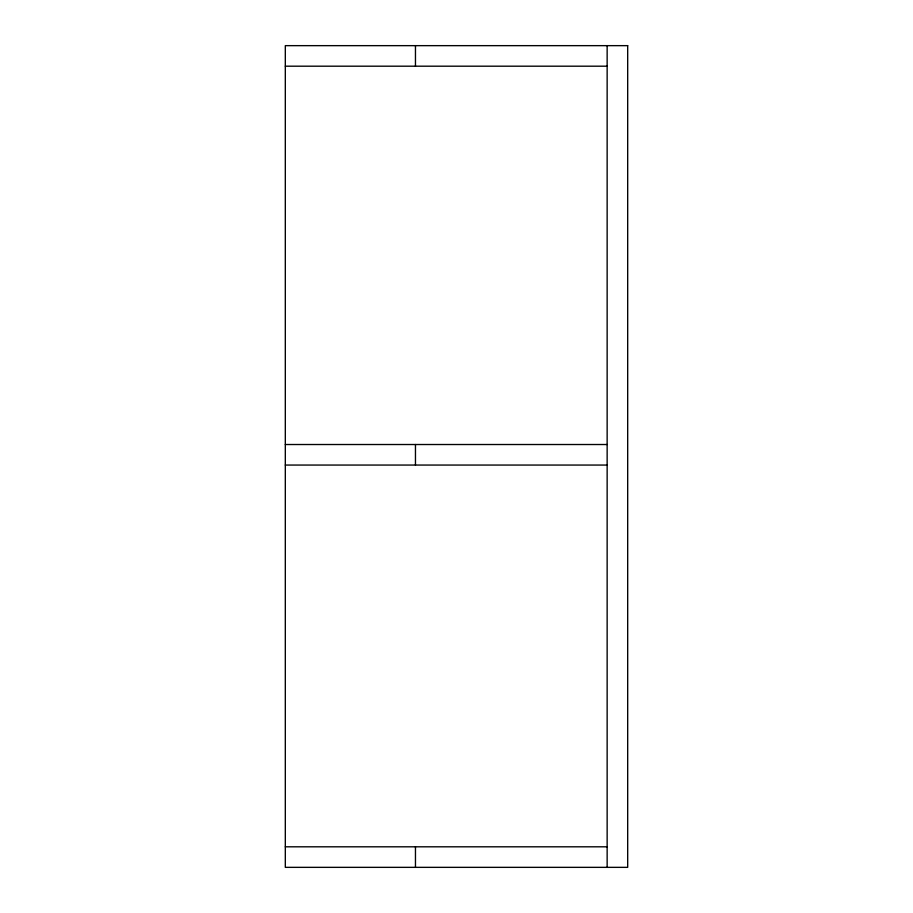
<?xml version="1.0" encoding="UTF-8"?>
<svg xmlns="http://www.w3.org/2000/svg" width="913" height="913" viewBox="0 0 913 913"><rect width="100%" height="100%" fill="white"/><g stroke="black" fill="none" stroke-linecap="round" stroke-linejoin="round"><path stroke-width="1.37" d="M285.312 66.193L607.145 66.193M285.312 444.517L607.145 444.517M285.312 465.059L607.145 465.059M285.312 846.808L607.145 846.808M607.145 45.65L607.145 867.35M415.461 45.65L415.461 66.193M415.461 444.517L415.461 465.059M415.461 846.808L415.461 867.35M627.688 45.65L285.312 45.65L285.312 867.35L627.688 867.35L627.688 45.65"/></g></svg>
